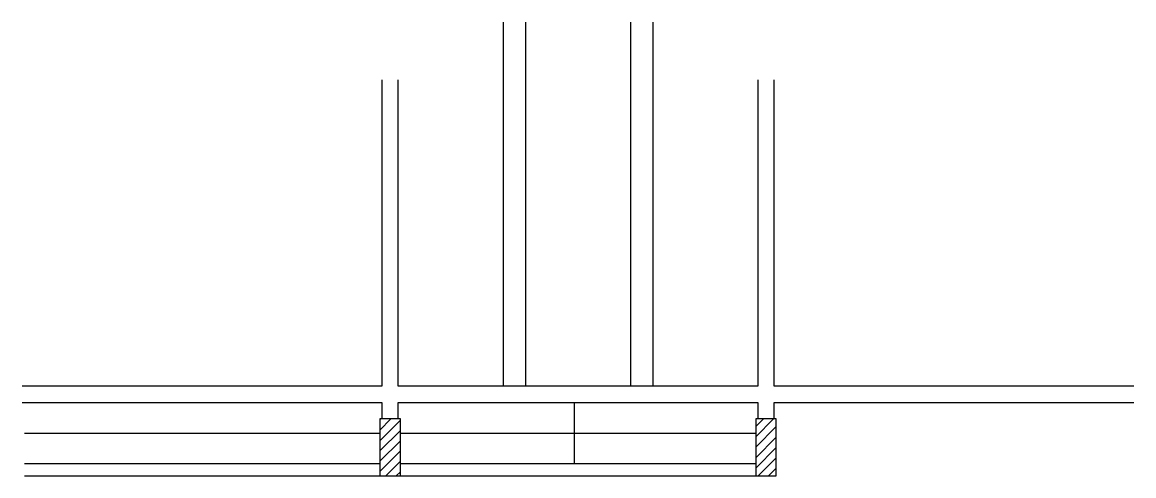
# Model space of a CAD drawing. Header units: metres. Extents: x 3304 to 4596, y 1486 to 2013.
import ezdxf

# ---------------------------------------------------------------- set-up
doc = ezdxf.new("R2010")
doc.units = ezdxf.units.M
for name, color, linetype in [('3', 7, 'Continuous'), ('7', 7, 'Continuous'), ('Painéis', 7, 'Continuous')]:
    doc.layers.add(name, color=color, linetype=linetype)

msp = doc.modelspace()

# ---------------------------------------------------------------- linework, layer by layer
at = {"layer": '3', "color": 7, "lineweight": 25}
for p, q in [((3720, 1539), (3733.1, 1552.1)), ((3720, 1551), (3721.1, 1552.1)), ((3720, 1526.9), (3744, 1550.9)), ((4157, 1531.2), (4177.9, 1552.1)), ((4157, 1543.2), (4165.9, 1552.1)), ((3720, 1514.9), (3744, 1538.9)), ((4157, 1519.2), (4181, 1543.2)), ((3720, 1502.9), (3744, 1526.9)), ((4157, 1507.1), (4181, 1531.1)), ((3720, 1490.9), (3744, 1514.9)), ((4157, 1495.1), (4181, 1519.1)), ((3727.2, 1486.1), (3744, 1502.9)), ((4160, 1486.1), (4181, 1507.1)), ((3739.3, 1486.1), (3744, 1490.8)), ((4172, 1486.1), (4181, 1495.1))]:
    msp.add_line(p, q, dxfattribs=at)
for points in [[(3722.5, 1946.1), (3722.5, 1590.1)], [(3741.5, 1590.1), (3741.5, 1946.1)], [(4159.5, 1946.1), (4159.5, 1590.1)], [(4178.5, 1590.1), (4178.5, 1946.1)], [(3722.5, 1590.1), (3304.5, 1590.1)], [(4159.5, 1590.1), (3741.5, 1590.1)], [(4596.5, 1590.1), (4178.5, 1590.1)], [(3304.5, 1571.1), (3722.5, 1571.1)], [(3722.5, 1571.1), (3722.5, 1552.1)], [(3741.5, 1571.1), (4159.5, 1571.1)], [(3741.5, 1552.1), (3741.5, 1571.1)], [(4159.5, 1571.1), (4159.5, 1552.1)], [(4178.5, 1571.1), (4596.5, 1571.1)], [(4178.5, 1552.1), (4178.5, 1571.1)], [(3720, 1500.1), (3307, 1500.1)], [(4157, 1500.1), (3744, 1500.1)], [(3307, 1486.1), (3720, 1486.1)], [(3744, 1486.1), (4157, 1486.1)]]:
    msp.add_lwpolyline(points, dxfattribs=at)
at = {"layer": '7', "color": 7, "lineweight": 25}
for points in [[(3720, 1486.1), (3744, 1486.1), (3744, 1552.1), (3720, 1552.1), (3720, 1486.1)], [(4157, 1486.1), (4181, 1486.1), (4181, 1552.1), (4157, 1552.1), (4157, 1486.1)]]:
    msp.add_lwpolyline(points, dxfattribs=at)
at = {"layer": 'Painéis', "color": 7, "lineweight": 25}
for p, q in [((3863.5, 2013.1), (3863.5, 1590.1)), ((3889.5, 2013.1), (3889.5, 1590.1)), ((4011.5, 2013.1), (4011.5, 1590.1)), ((4037.5, 2013.1), (4037.5, 1590.1)), ((3946.5, 1500.1), (3946.5, 1571.1)), ((3307, 1535.6), (3720, 1535.6)), ((3744, 1535.6), (4157, 1535.6))]:
    msp.add_line(p, q, dxfattribs=at)

doc.saveas('drawing.dxf')
